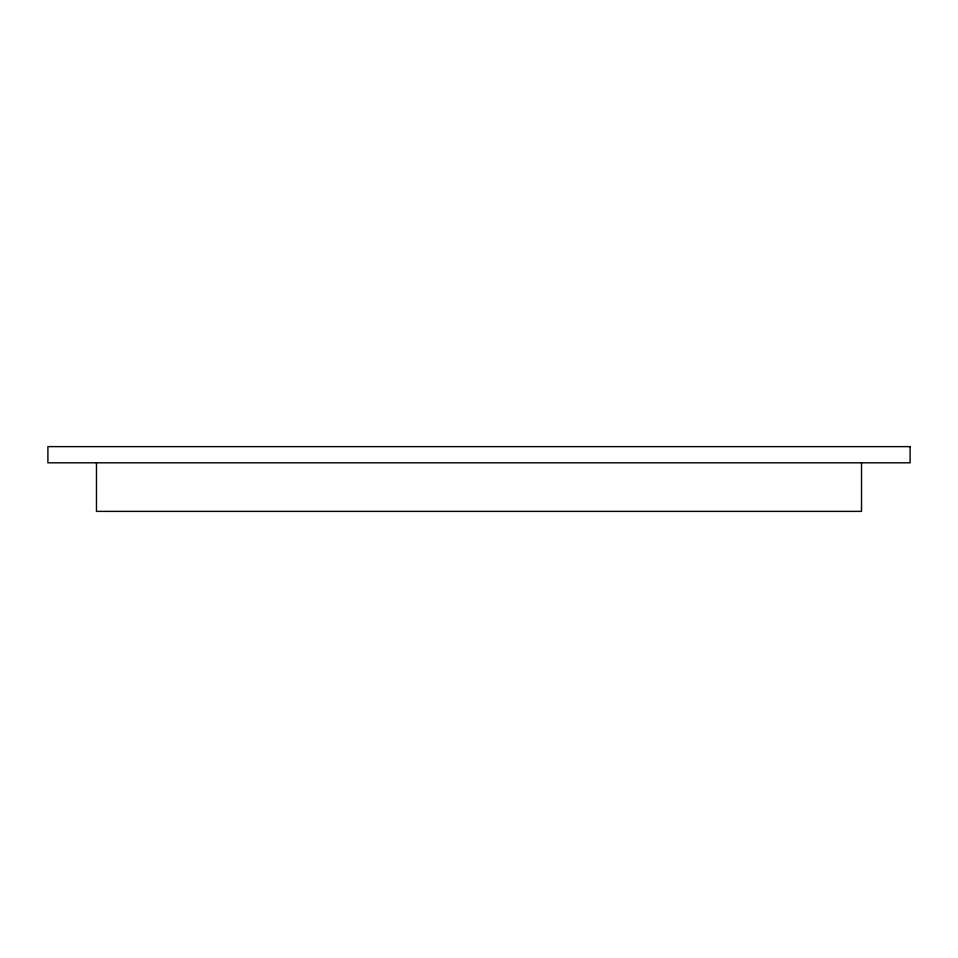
<?xml version="1.0" encoding="UTF-8"?>
<svg xmlns="http://www.w3.org/2000/svg" width="958" height="958" viewBox="0 0 958 958"><rect width="100%" height="100%" fill="white"/><g stroke="black" fill="none" stroke-linecap="round" stroke-linejoin="round"><path stroke-width="1.44" d="M861.529 462.81L861.529 511.38L96.471 511.38L96.471 462.81M910.1 446.62L47.9 446.62L47.9 462.81L910.1 462.81L910.1 446.62"/></g></svg>
